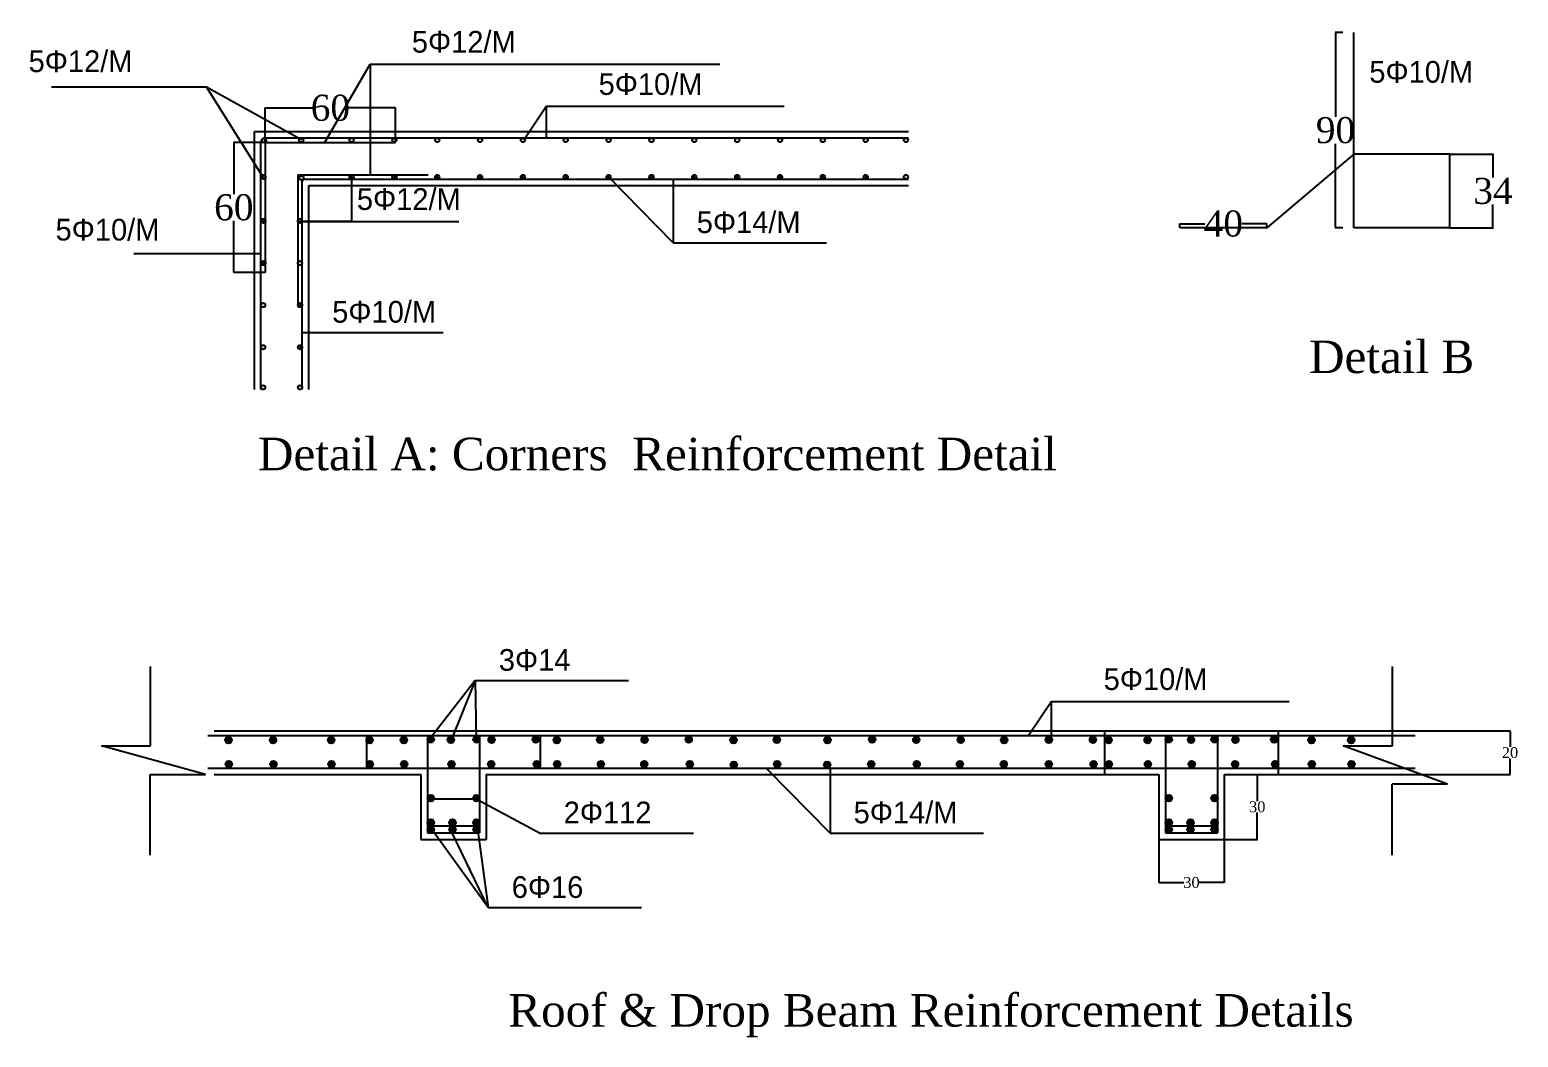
# Model space of a CAD drawing. Header units: millimetres. Extents: x 17020 to 20133, y 9975 to 10827.
# Drawn here: x 19447 to 20133, y 10128 to 10592 of the extents above; entities that cross this region are included whole.
import ezdxf

# ---------------------------------------------------------------- set-up
doc = ezdxf.new("R2010")
doc.units = ezdxf.units.MM
doc.layers.get('0').update_dxf_attribs({"linetype": 'CONTINUOUS'})
doc.layers.get('DEFPOINTS').update_dxf_attribs({"linetype": 'CONTINUOUS'})
doc.styles.get("Standard").update_dxf_attribs({"font": 'times.ttf', "height": 20})
doc.styles.add('STYLE1', font='greekc.shx', dxfattribs={"height": 10})
doc.styles.add('style2', font='times.ttf', dxfattribs={"height": 5})
doc.styles.add('style3', font='times.ttf', dxfattribs={"height": 12})
doc.dimstyles.get("Standard").update_dxf_attribs({"dimtxt": 5, "dimasz": 0.18, "dimexe": 0.18, "dimexo": 0.0625, "dimgap": 0.09, "dimtad": 0, "dimtih": 1, "dimtoh": 1, "dimdec": 0, "dimzin": 0, "dimdsep": 46, "dimtxsty": 'style2', "dimcen": 0.09, "dimadec": 0, "dimazin": 0, "dimtfac": 1, "dimtdec": 0, "dimtofl": 0, "dimtmove": 0, "dimatfit": 3, "dimfxl": 1, "dimtolj": 1, "dimtzin": 0, "dimarcsym": 0})

# ---------------------------------------------------------------- blocks, each defined once
blk = doc.blocks.new('*D4')
at = {"color": 0, "lineweight": -2, "transparency": 16777216}
for p, q in [((20101.54, 10534.44), (20121.72, 10534.44)), ((20121.54, 10534.26), (20121.54, 10523.64)), ((20121.54, 10500.62), (20121.54, 10511.25)), ((20101.54, 10500.44), (20121.72, 10500.44))]:
    blk.add_line(p, q, dxfattribs=at)
at = {"color": 0, "transparency": 16777216}
for points in [[(20121.51, 10534.26), (20121.57, 10534.26), (20121.54, 10534.44)], [(20121.51, 10500.62), (20121.57, 10500.62), (20121.54, 10500.44)]]:
    blk.add_solid(points, dxfattribs=at)
at = {"layer": 'DEFPOINTS', "color": 0, "transparency": 16777216}
for p in [(20101.48, 10534.44), (20101.48, 10500.44), (20121.54, 10500.44)]:
    blk.add_point(p, dxfattribs=at)
at = {"color": 0, "transparency": 16777216, "insert": (20121.54, 10517.44), "char_height": 12, "attachment_point": 5, "style": 'style3'}
blk.add_mtext('\\A1;34', dxfattribs=at)
blk = doc.blocks.new('*D5')
at = {"color": 0, "lineweight": -2, "transparency": 16777216}
for p, q in [((19977.33, 10500.5), (19977.33, 10502.56)), ((19977.51, 10502.38), (19988.84, 10502.38)), ((20017.15, 10502.38), (20005.83, 10502.38)), ((20017.33, 10500.5), (20017.33, 10502.56))]:
    blk.add_line(p, q, dxfattribs=at)
at = {"color": 0, "transparency": 16777216}
for points in [[(19977.51, 10502.41), (19977.51, 10502.35), (19977.33, 10502.38)], [(20017.15, 10502.41), (20017.15, 10502.35), (20017.33, 10502.38)]]:
    blk.add_solid(points, dxfattribs=at)
at = {"layer": 'DEFPOINTS', "color": 0, "transparency": 16777216}
for p in [(19977.33, 10500.44), (20017.33, 10502.38), (20017.33, 10500.44)]:
    blk.add_point(p, dxfattribs=at)
at = {"color": 0, "transparency": 16777216, "insert": (19997.33, 10502.38), "char_height": 12, "attachment_point": 5, "style": 'style3'}
blk.add_mtext('\\A1;40', dxfattribs=at)
blk = doc.blocks.new('*D6')
at = {"color": 0, "lineweight": -2, "transparency": 16777216}
for p, q in [((20052.4, 10590.44), (20048.83, 10590.44)), ((20049.01, 10590.26), (20049.01, 10551.66)), ((20049.01, 10500.62), (20049.01, 10539.23)), ((20052.4, 10500.44), (20048.83, 10500.44))]:
    blk.add_line(p, q, dxfattribs=at)
at = {"color": 0, "transparency": 16777216}
for points in [[(20048.98, 10590.26), (20049.04, 10590.26), (20049.01, 10590.44)], [(20048.98, 10500.62), (20049.04, 10500.62), (20049.01, 10500.44)]]:
    blk.add_solid(points, dxfattribs=at)
at = {"layer": 'DEFPOINTS', "color": 0, "transparency": 16777216}
for p in [(20049.01, 10590.44), (20052.47, 10590.44), (20052.47, 10500.44)]:
    blk.add_point(p, dxfattribs=at)
at = {"color": 0, "transparency": 16777216, "insert": (20049.01, 10545.44), "char_height": 12, "attachment_point": 5, "style": 'style3'}
blk.add_mtext('\\A1;90', dxfattribs=at)
blk = doc.blocks.new('*D13')
at = {"color": 0, "lineweight": -2, "transparency": 16777216}
for p, q in [((19555.98, 10539.94), (19555.98, 10555.91)), ((19556.16, 10555.73), (19577.73, 10555.73)), ((19615.8, 10555.73), (19594.24, 10555.73)), ((19615.98, 10539.94), (19615.98, 10555.91))]:
    blk.add_line(p, q, dxfattribs=at)
at = {"color": 0, "transparency": 16777216}
for points in [[(19556.16, 10555.76), (19556.16, 10555.7), (19555.98, 10555.73)], [(19615.8, 10555.76), (19615.8, 10555.7), (19615.98, 10555.73)]]:
    blk.add_solid(points, dxfattribs=at)
at = {"layer": 'DEFPOINTS', "color": 0, "transparency": 16777216}
for p in [(19615.98, 10555.73), (19555.98, 10539.88), (19615.98, 10539.88)]:
    blk.add_point(p, dxfattribs=at)
at = {"color": 0, "transparency": 16777216, "insert": (19585.98, 10555.73), "char_height": 12, "attachment_point": 5, "style": 'style3'}
blk.add_mtext('\\A1;60', dxfattribs=at)
blk = doc.blocks.new('*D7')
at = {"color": 0, "lineweight": -2, "transparency": 16777216}
for p, q in [((19555.92, 10539.88), (19541.29, 10539.88)), ((19541.47, 10539.7), (19541.47, 10516.07)), ((19541.47, 10480.06), (19541.47, 10503.69)), ((19555.92, 10479.88), (19541.29, 10479.88))]:
    blk.add_line(p, q, dxfattribs=at)
at = {"color": 0, "transparency": 16777216}
for points in [[(19541.44, 10539.7), (19541.5, 10539.7), (19541.47, 10539.88)], [(19541.44, 10480.06), (19541.5, 10480.06), (19541.47, 10479.88)]]:
    blk.add_solid(points, dxfattribs=at)
at = {"layer": 'DEFPOINTS', "color": 0, "transparency": 16777216}
for p in [(19555.98, 10539.88), (19541.47, 10479.88), (19555.98, 10479.88)]:
    blk.add_point(p, dxfattribs=at)
at = {"color": 0, "transparency": 16777216, "insert": (19541.47, 10509.88), "char_height": 12, "attachment_point": 5, "style": 'style3'}
blk.add_mtext('\\A1;60', dxfattribs=at)
blk = doc.blocks.new('*D15')
at = {"color": 0, "lineweight": -2, "transparency": 16777216}
for p, q in [((19967.66, 10218.59), (19967.66, 10198.64)), ((19997.66, 10218.59), (19997.66, 10198.64)), ((19967.84, 10198.82), (19979.16, 10198.82)), ((19997.48, 10198.82), (19986.16, 10198.82))]:
    blk.add_line(p, q, dxfattribs=at)
at = {"color": 0, "transparency": 16777216}
for points in [[(19967.84, 10198.85), (19967.84, 10198.79), (19967.66, 10198.82)], [(19997.48, 10198.85), (19997.48, 10198.79), (19997.66, 10198.82)]]:
    blk.add_solid(points, dxfattribs=at)
at = {"layer": 'DEFPOINTS', "color": 0, "transparency": 16777216}
for p in [(19967.66, 10218.65), (19997.66, 10218.65), (19997.66, 10198.82)]:
    blk.add_point(p, dxfattribs=at)
at = {"color": 0, "transparency": 16777216, "insert": (19982.66, 10198.82), "char_height": 5, "attachment_point": 5, "style": 'style2'}
blk.add_mtext('\\A1;30', dxfattribs=at)
blk = doc.blocks.new('*D16')
at = {"color": 0, "lineweight": -2, "transparency": 16777216}
for p, q in [((19997.72, 10248.65), (20013.13, 10248.65)), ((20012.95, 10248.47), (20012.95, 10236.28)), ((20012.95, 10218.83), (20012.95, 10231.02)), ((19997.72, 10218.65), (20013.13, 10218.65))]:
    blk.add_line(p, q, dxfattribs=at)
at = {"color": 0, "transparency": 16777216}
for points in [[(20012.92, 10248.47), (20012.98, 10248.47), (20012.95, 10248.65)], [(20012.92, 10218.83), (20012.98, 10218.83), (20012.95, 10218.65)]]:
    blk.add_solid(points, dxfattribs=at)
at = {"layer": 'DEFPOINTS', "color": 0, "transparency": 16777216}
for p in [(19997.66, 10248.65), (20012.95, 10248.65), (19997.66, 10218.65)]:
    blk.add_point(p, dxfattribs=at)
at = {"color": 0, "transparency": 16777216, "insert": (20012.95, 10233.65), "char_height": 5, "attachment_point": 5, "style": 'style2'}
blk.add_mtext('\\A1;30', dxfattribs=at)
blk = doc.blocks.new('*D17')
at = {"color": 0, "lineweight": -2, "transparency": 16777216}
for p, q in [((20068.02, 10268.65), (20129.58, 10268.65)), ((20129.4, 10268.47), (20129.4, 10261.28)), ((20129.4, 10248.83), (20129.4, 10256.02)), ((20068.02, 10248.65), (20129.58, 10248.65))]:
    blk.add_line(p, q, dxfattribs=at)
at = {"color": 0, "transparency": 16777216}
for points in [[(20129.37, 10268.47), (20129.43, 10268.47), (20129.4, 10268.65)], [(20129.37, 10248.83), (20129.43, 10248.83), (20129.4, 10248.65)]]:
    blk.add_solid(points, dxfattribs=at)
at = {"layer": 'DEFPOINTS', "color": 0, "transparency": 16777216}
for p in [(20067.95, 10268.65), (20067.95, 10248.65), (20129.4, 10248.65)]:
    blk.add_point(p, dxfattribs=at)
at = {"color": 0, "transparency": 16777216, "insert": (20129.4, 10258.65), "char_height": 5, "attachment_point": 5, "style": 'style2'}
blk.add_mtext('\\A1;20', dxfattribs=at)

msp = doc.modelspace()

# ---------------------------------------------------------------- hatches: boundary and pattern name
h = msp.add_hatch(color=256)
edge = h.paths.add_edge_path()
edge.add_arc((19555.1, 10523.93), 1, 0, 360)
edge = h.paths.add_edge_path()
edge.add_arc((19555.42, 10540.71), 1, 0, 360)
edge = h.paths.add_edge_path()
edge.add_arc((19595.72, 10540.94), 1, 0, 360)
edge = h.paths.add_edge_path()
edge.add_arc((19615.46, 10540.94), 1, 0, 360)
edge = h.paths.add_edge_path()
edge.add_arc((19635.2, 10540.94), 1, 0, 360)
edge = h.paths.add_edge_path()
edge.add_arc((19654.94, 10540.94), 1, 0, 360)
edge = h.paths.add_edge_path()
edge.add_arc((19674.68, 10540.94), 1, 0, 360)
edge = h.paths.add_edge_path()
edge.add_arc((19694.41, 10540.94), 1, 0, 360)
edge = h.paths.add_edge_path()
edge.add_arc((19714.15, 10540.94), 1, 0, 360)
edge = h.paths.add_edge_path()
edge.add_arc((19733.89, 10540.94), 1, 0, 360)
edge = h.paths.add_edge_path()
edge.add_arc((19753.63, 10540.94), 1, 0, 360)
edge = h.paths.add_edge_path()
edge.add_arc((19773.37, 10540.94), 1, 0, 360)
edge = h.paths.add_edge_path()
edge.add_arc((19572.51, 10540.94), 1, 0, 360)
edge = h.paths.add_edge_path()
edge.add_arc((19572.65, 10523.48), 1, 0, 360)
edge = h.paths.add_edge_path()
edge.add_arc((19773.37, 10523.93), 1, 0, 360)
edge = h.paths.add_edge_path()
edge.add_arc((19753.63, 10523.93), 1, 0, 360)
edge = h.paths.add_edge_path()
edge.add_arc((19733.89, 10523.93), 1, 0, 360)
edge = h.paths.add_edge_path()
edge.add_arc((19714.15, 10523.93), 1, 0, 360)
edge = h.paths.add_edge_path()
edge.add_arc((19694.41, 10523.93), 1, 0, 360)
edge = h.paths.add_edge_path()
edge.add_arc((19674.68, 10523.93), 1, 0, 360)
edge = h.paths.add_edge_path()
edge.add_arc((19654.94, 10523.93), 1, 0, 360)
edge = h.paths.add_edge_path()
edge.add_arc((19635.2, 10523.93), 1, 0, 360)
edge = h.paths.add_edge_path()
edge.add_arc((19615.46, 10523.93), 1, 0, 360)
edge = h.paths.add_edge_path()
edge.add_arc((19595.72, 10523.93), 1, 0, 360)
edge = h.paths.add_edge_path()
edge.add_arc((19571.93, 10503.69), 1, 0, 360)
edge = h.paths.add_edge_path()
edge.add_arc((19571.93, 10484.28), 1, 0, 360)
edge = h.paths.add_edge_path()
edge.add_arc((19555, 10464.87), 1, 0, 360)
edge = h.paths.add_edge_path()
edge.add_arc((19555, 10445.46), 1, 0, 360)
edge = h.paths.add_edge_path()
edge.add_arc((19555, 10426.94), 1, 0, 360)
edge = h.paths.add_edge_path()
edge.add_arc((19571.98, 10426.94), 1, 0, 360)
edge = h.paths.add_edge_path()
edge.add_arc((19571.98, 10445.46), 1, 0, 360)
edge = h.paths.add_edge_path()
edge.add_arc((19571.98, 10464.87), 1, 0, 360)
edge = h.paths.add_edge_path()
edge.add_arc((19555.11, 10484.28), 1, 0, 360)
edge = h.paths.add_edge_path()
edge.add_arc((19555.11, 10503.69), 1, 0, 360)
h = msp.add_hatch(color=256)
edge = h.paths.add_edge_path()
edge.add_arc((19793.11, 10540.94), 1, 0, 360)
edge = h.paths.add_edge_path()
edge.add_arc((19812.84, 10540.94), 1, 0, 360)
edge = h.paths.add_edge_path()
edge.add_arc((19832.58, 10540.94), 1, 0, 360)
edge = h.paths.add_edge_path()
edge.add_arc((19851.12, 10540.94), 1, 0, 360)
edge = h.paths.add_edge_path()
edge.add_arc((19851.12, 10523.93), 1, 0, 360)
edge = h.paths.add_edge_path()
edge.add_arc((19832.58, 10523.93), 1, 0, 360)
edge = h.paths.add_edge_path()
edge.add_arc((19812.84, 10523.93), 1, 0, 360)
edge = h.paths.add_edge_path()
edge.add_arc((19793.11, 10523.93), 1, 0, 360)
h = msp.add_hatch(color=256)
edge = h.paths.add_edge_path()
edge.add_arc((19539.03, 10264.34), 1.5, 0, 360)
h = msp.add_hatch(color=256)
edge = h.paths.add_edge_path()
edge.add_arc((19559.55, 10264.34), 1.5, 0, 360)
h = msp.add_hatch(color=256)
edge = h.paths.add_edge_path()
edge.add_arc((19586.36, 10264.34), 1.5, 0, 360)
h = msp.add_hatch(color=256)
edge = h.paths.add_edge_path()
edge.add_arc((19604.06, 10264.34), 1.5, 0, 360)
h = msp.add_hatch(color=256)
edge = h.paths.add_edge_path()
edge.add_arc((19619.81, 10264.34), 1.5, 0, 360)
h = msp.add_hatch(color=256)
edge = h.paths.add_edge_path()
edge.add_arc((19632.24, 10264.77), 1.5, 0, 360)
h = msp.add_hatch(color=256)
edge = h.paths.add_edge_path()
edge.add_arc((19641.46, 10264.5), 1.5, 0, 360)
h = msp.add_hatch(color=256)
edge = h.paths.add_edge_path()
edge.add_arc((19653.23, 10264.77), 1.5, 0, 360)
h = msp.add_hatch(color=256)
edge = h.paths.add_edge_path()
edge.add_arc((19660.24, 10264.5), 1.5, 0, 360)
h = msp.add_hatch(color=256)
edge = h.paths.add_edge_path()
edge.add_arc((19680.55, 10264.66), 1.5, 0, 360)
h = msp.add_hatch(color=256)
edge = h.paths.add_edge_path()
edge.add_arc((19690.3, 10264.34), 1.5, 0, 360)
h = msp.add_hatch(color=256)
edge = h.paths.add_edge_path()
edge.add_arc((19710.29, 10264.5), 1.5, 0, 360)
h = msp.add_hatch(color=256)
edge = h.paths.add_edge_path()
edge.add_arc((19730.73, 10264.5), 1.5, 0, 360)
h = msp.add_hatch(color=256)
edge = h.paths.add_edge_path()
edge.add_arc((19751.04, 10264.66), 1.5, 0, 360)
h = msp.add_hatch(color=256)
edge = h.paths.add_edge_path()
edge.add_arc((19771.67, 10264.34), 1.5, 0, 360)
h = msp.add_hatch(color=256)
edge = h.paths.add_edge_path()
edge.add_arc((19791.66, 10264.5), 1.5, 0, 360)
h = msp.add_hatch(color=256)
edge = h.paths.add_edge_path()
edge.add_arc((19814.96, 10264.34), 1.5, 0, 360)
h = msp.add_hatch(color=256)
edge = h.paths.add_edge_path()
edge.add_arc((19835.59, 10264.66), 1.5, 0, 360)
h = msp.add_hatch(color=256)
edge = h.paths.add_edge_path()
edge.add_arc((19855.9, 10264.5), 1.5, 0, 360)
h = msp.add_hatch(color=256)
edge = h.paths.add_edge_path()
edge.add_arc((19876.34, 10264.5), 1.5, 0, 360)
h = msp.add_hatch(color=256)
edge = h.paths.add_edge_path()
edge.add_arc((19896.33, 10264.34), 1.5, 0, 360)
h = msp.add_hatch(color=256)
edge = h.paths.add_edge_path()
edge.add_arc((19916.96, 10264.5), 1.5, 0, 360)
h = msp.add_hatch(color=256)
edge = h.paths.add_edge_path()
edge.add_arc((19937.27, 10264.5), 1.5, 0, 360)
h = msp.add_hatch(color=256)
edge = h.paths.add_edge_path()
edge.add_arc((19944.49, 10264.34), 1.5, 0, 360)
h = msp.add_hatch(color=256)
edge = h.paths.add_edge_path()
edge.add_arc((19962.46, 10264.34), 1.5, 0, 360)
h = msp.add_hatch(color=256)
edge = h.paths.add_edge_path()
edge.add_arc((19972.24, 10264.77), 1.5, 0, 360)
h = msp.add_hatch(color=256)
edge = h.paths.add_edge_path()
edge.add_arc((19982.45, 10264.5), 1.5, 0, 360)
h = msp.add_hatch(color=256)
edge = h.paths.add_edge_path()
edge.add_arc((19993.23, 10264.77), 1.5, 0, 360)
h = msp.add_hatch(color=256)
edge = h.paths.add_edge_path()
edge.add_arc((20002.89, 10264.5), 1.5, 0, 360)
h = msp.add_hatch(color=256)
edge = h.paths.add_edge_path()
edge.add_arc((20020.71, 10264.66), 1.5, 0, 360)
h = msp.add_hatch(color=256)
edge = h.paths.add_edge_path()
edge.add_arc((20037.97, 10264.34), 1.5, 0, 360)
h = msp.add_hatch(color=256)
edge = h.paths.add_edge_path()
edge.add_arc((20056.22, 10264.34), 1.5, 0, 360)
h = msp.add_hatch(color=256)
edge = h.paths.add_edge_path()
edge.add_arc((19539.19, 10253.32), 1.5, 0, 360)
h = msp.add_hatch(color=256)
edge = h.paths.add_edge_path()
edge.add_arc((19559.71, 10253.32), 1.5, 0, 360)
h = msp.add_hatch(color=256)
edge = h.paths.add_edge_path()
edge.add_arc((19586.52, 10253.32), 1.5, 0, 360)
h = msp.add_hatch(color=256)
edge = h.paths.add_edge_path()
edge.add_arc((19604.21, 10253.32), 1.5, 0, 360)
h = msp.add_hatch(color=256)
edge = h.paths.add_edge_path()
edge.add_arc((19619.97, 10253.32), 1.5, 0, 360)
h = msp.add_hatch(color=256)
edge = h.paths.add_edge_path()
edge.add_arc((19641.78, 10253.32), 1.5, 0, 360)
h = msp.add_hatch(color=256)
edge = h.paths.add_edge_path()
edge.add_arc((19660.08, 10253.32), 1.5, 0, 360)
h = msp.add_hatch(color=256)
edge = h.paths.add_edge_path()
edge.add_arc((19681.03, 10253.32), 1.5, 0, 360)
h = msp.add_hatch(color=256)
edge = h.paths.add_edge_path()
edge.add_arc((19690.46, 10253.32), 1.5, 0, 360)
h = msp.add_hatch(color=256)
edge = h.paths.add_edge_path()
edge.add_arc((19710.61, 10253.32), 1.5, 0, 360)
h = msp.add_hatch(color=256)
edge = h.paths.add_edge_path()
edge.add_arc((19730.57, 10253.32), 1.5, 0, 360)
h = msp.add_hatch(color=256)
edge = h.paths.add_edge_path()
edge.add_arc((19751.52, 10253.32), 1.5, 0, 360)
h = msp.add_hatch(color=256)
edge = h.paths.add_edge_path()
edge.add_arc((19771.83, 10253.01), 1.5, 0, 360)
h = msp.add_hatch(color=256)
edge = h.paths.add_edge_path()
edge.add_arc((19791.82, 10253.32), 1.5, 0, 360)
h = msp.add_hatch(color=256)
edge = h.paths.add_edge_path()
edge.add_arc((19814.8, 10253.01), 1.5, 0, 360)
h = msp.add_hatch(color=256)
edge = h.paths.add_edge_path()
edge.add_arc((19835.11, 10253.32), 1.5, 0, 360)
h = msp.add_hatch(color=256)
edge = h.paths.add_edge_path()
edge.add_arc((19856.06, 10253.32), 1.5, 0, 360)
h = msp.add_hatch(color=256)
edge = h.paths.add_edge_path()
edge.add_arc((19876.02, 10253.32), 1.5, 0, 360)
h = msp.add_hatch(color=256)
edge = h.paths.add_edge_path()
edge.add_arc((19896.17, 10253.32), 1.5, 0, 360)
h = msp.add_hatch(color=256)
edge = h.paths.add_edge_path()
edge.add_arc((19916.96, 10253.32), 1.5, 0, 360)
h = msp.add_hatch(color=256)
edge = h.paths.add_edge_path()
edge.add_arc((19937.59, 10253.32), 1.5, 0, 360)
h = msp.add_hatch(color=256)
edge = h.paths.add_edge_path()
edge.add_arc((19944.65, 10253.32), 1.5, 0, 360)
h = msp.add_hatch(color=256)
edge = h.paths.add_edge_path()
edge.add_arc((19962.62, 10253.32), 1.5, 0, 360)
h = msp.add_hatch(color=256)
edge = h.paths.add_edge_path()
edge.add_arc((19982.77, 10253.32), 1.5, 0, 360)
h = msp.add_hatch(color=256)
edge = h.paths.add_edge_path()
edge.add_arc((20002.73, 10253.32), 1.5, 0, 360)
h = msp.add_hatch(color=256)
edge = h.paths.add_edge_path()
edge.add_arc((20021.19, 10253.32), 1.5, 0, 360)
h = msp.add_hatch(color=256)
edge = h.paths.add_edge_path()
edge.add_arc((20038.13, 10253.32), 1.5, 0, 360)
h = msp.add_hatch(color=256)
edge = h.paths.add_edge_path()
edge.add_arc((20056.38, 10253.32), 1.5, 0, 360)
h = msp.add_hatch(color=256)
edge = h.paths.add_edge_path()
edge.add_arc((19632.24, 10237.66), 1.5, 0, 360)
h = msp.add_hatch(color=256)
edge = h.paths.add_edge_path()
edge.add_arc((19653.23, 10237.66), 1.5, 0, 360)
h = msp.add_hatch(color=256)
edge = h.paths.add_edge_path()
edge.add_arc((19972.24, 10237.66), 1.5, 0, 360)
h = msp.add_hatch(color=256)
edge = h.paths.add_edge_path()
edge.add_arc((19993.23, 10237.66), 1.5, 0, 360)
h = msp.add_hatch(color=256)
edge = h.paths.add_edge_path()
edge.add_arc((19632.25, 10226.51), 1.5, 0, 360)
h = msp.add_hatch(color=256)
edge = h.paths.add_edge_path()
edge.add_arc((19632.25, 10223.27), 1.5, 0, 360)
h = msp.add_hatch(color=256)
edge = h.paths.add_edge_path()
edge.add_arc((19642.19, 10226.51), 1.5, 0, 360)
h = msp.add_hatch(color=256)
edge = h.paths.add_edge_path()
edge.add_arc((19642.19, 10223.27), 1.5, 0, 360)
h = msp.add_hatch(color=256)
edge = h.paths.add_edge_path()
edge.add_arc((19653.23, 10226.51), 1.5, 0, 360)
h = msp.add_hatch(color=256)
edge = h.paths.add_edge_path()
edge.add_arc((19653.23, 10223.27), 1.5, 0, 360)
h = msp.add_hatch(color=256)
edge = h.paths.add_edge_path()
edge.add_arc((19972.25, 10226.51), 1.5, 0, 360)
h = msp.add_hatch(color=256)
edge = h.paths.add_edge_path()
edge.add_arc((19972.25, 10223.27), 1.5, 0, 360)
h = msp.add_hatch(color=256)
edge = h.paths.add_edge_path()
edge.add_arc((19982.19, 10226.51), 1.5, 0, 360)
h = msp.add_hatch(color=256)
edge = h.paths.add_edge_path()
edge.add_arc((19982.19, 10223.27), 1.5, 0, 360)
h = msp.add_hatch(color=256)
edge = h.paths.add_edge_path()
edge.add_arc((19993.23, 10226.51), 1.5, 0, 360)
h = msp.add_hatch(color=256)
edge = h.paths.add_edge_path()
edge.add_arc((19993.23, 10223.27), 1.5, 0, 360)

# ---------------------------------------------------------------- linework, layer by layer
at = {"color": 1}
for p, q in [((20057.47, 10500.44), (20057.47, 10590.44)), ((20101.48, 10534.44), (20057.47, 10534.44)), ((20101.48, 10534.44), (20101.48, 10500.44)), ((20017.33, 10500.44), (19977.33, 10500.44)), ((20101.48, 10500.44), (20057.47, 10500.44))]:
    msp.add_line(p, q, dxfattribs=at)
for p, q in [((19583.31, 10539.72), (19604.29, 10575.93)), ((19604.29, 10575.93), (19765.43, 10575.93)), ((19604.29, 10575.93), (19604.29, 10524.97)), ((19528.87, 10565.28), (19457.46, 10565.28)), ((19528.87, 10565.28), (19555.04, 10523.76)), ((19572.59, 10540.98), (19528.87, 10565.28)), ((19685.51, 10556.5), (19795, 10556.5)), ((19685.51, 10542), (19685.51, 10556.5)), ((19550.98, 10544.93), (19852.32, 10544.93)), ((19550.98, 10426.05), (19550.98, 10544.93)), ((19553.98, 10426.05), (19553.98, 10539.93)), ((19555.98, 10541.93), (19852.32, 10541.93)), ((19555.98, 10539.88), (19555.98, 10479.88)), ((19555.98, 10539.88), (19615.98, 10539.88)), ((19570.98, 10524.93), (19570.98, 10464.93)), ((19570.98, 10524.93), (19630.98, 10524.93)), ((19572.98, 10426.05), (19572.98, 10521.93)), ((19573.98, 10522.93), (19852.32, 10522.93)), ((19575.98, 10426.05), (19575.98, 10519.93)), ((19575.98, 10519.93), (19852.32, 10519.93)), ((19595.72, 10523.93), (19595.72, 10503.43)), ((19743.88, 10522.95), (19743.88, 10493.6)), ((19571.36, 10503.43), (19645.2, 10503.43)), ((19595.72, 10503.43), (19571.36, 10503.43)), ((19743.88, 10493.6), (19814.51, 10493.6)), ((19495.37, 10488.62), (19554.07, 10488.62)), ((19572.93, 10452.26), (19637.97, 10452.26)), ((19652.7, 10291.88), (19723.32, 10291.88)), ((19918.17, 10282.27), (20027.66, 10282.27)), ((19918.17, 10264.85), (19918.17, 10282.27)), ((19532.43, 10268.65), (19682.66, 10268.65)), ((19532.43, 10268.65), (20067.95, 10268.65)), ((20022.66, 10268.65), (20022.66, 10248.65)), ((19532.43, 10248.65), (19627.66, 10248.65)), ((19602.66, 10248.65), (19627.66, 10248.65)), ((19657.66, 10248.65), (19967.66, 10248.65)), ((19657.66, 10248.65), (19682.66, 10248.65)), ((19816.16, 10250.96), (19816.16, 10221.61)), ((19997.66, 10248.65), (20067.95, 10248.65)), ((19627.66, 10218.65), (19657.66, 10218.65)), ((19630.66, 10221.65), (19654.66, 10221.65)), ((19653.84, 10222.44), (19658.65, 10187.22)), ((19682.6, 10221.61), (19753.22, 10221.61)), ((19816.16, 10221.61), (19886.78, 10221.61)), ((19967.66, 10218.65), (19997.66, 10218.65)), ((19970.66, 10221.65), (19994.66, 10221.65)), ((19972.66, 10218.65), (19992.66, 10218.65)), ((19658.65, 10187.22), (19729.27, 10187.22))]:
    msp.add_line(p, q)
at = {"color": 7}
for p, q in [((19685.51, 10556.5), (19675.12, 10540.96)), ((20057.47, 10534.44), (20017.33, 10500.44)), ((19743.88, 10493.6), (19714.15, 10523.93)), ((19503.17, 10261.86), (19503.17, 10298.37)), ((20075.25, 10261.86), (20075.25, 10298.37)), ((19652.7, 10291.88), (19632.01, 10265.17)), ((19652.7, 10291.88), (19641.56, 10264.43)), ((19652.7, 10291.88), (19653.08, 10264.92)), ((19918.17, 10282.27), (19907.78, 10266.73)), ((20085.69, 10266.37), (19529.47, 10266.37)), ((19602.66, 10266.37), (19602.66, 10251.37)), ((19630.66, 10266.37), (19630.66, 10221.65)), ((19654.66, 10266.37), (19654.66, 10221.65)), ((19682.66, 10266.37), (19682.66, 10251.37)), ((19942.66, 10268.65), (19942.66, 10248.65)), ((19970.66, 10266.37), (19970.66, 10221.65)), ((19994.66, 10266.37), (19994.66, 10221.65)), ((19528.39, 10248.56), (19480.52, 10261.86)), ((19480.52, 10261.86), (19503.17, 10261.86)), ((20100.64, 10244.18), (20052.61, 10261.86)), ((20052.61, 10261.86), (20075.25, 10261.86)), ((20085.69, 10251.37), (19529.47, 10251.37)), ((19502.97, 10211.46), (19502.97, 10248.56)), ((19502.97, 10248.56), (19528.39, 10248.56)), ((19627.66, 10248.65), (19627.66, 10218.65)), ((19657.66, 10248.65), (19657.66, 10218.65)), ((19816.16, 10221.61), (19787.15, 10251.01)), ((19967.66, 10248.65), (19967.66, 10218.65)), ((19997.66, 10248.65), (19997.66, 10218.65)), ((20075.05, 10211.46), (20075.05, 10244.18)), ((20100.64, 10244.18), (20075.05, 10244.18)), ((19632.03, 10237.37), (19653.1, 10237.37)), ((19653.1, 10237.37), (19682.6, 10221.61)), ((19630.66, 10224.95), (19654.66, 10224.95)), ((19970.66, 10224.95), (19994.66, 10224.95)), ((19658.65, 10187.22), (19632.76, 10223.17)), ((19658.65, 10187.22), (19642.08, 10221.7))]:
    msp.add_line(p, q, dxfattribs=at)
for centre, radius in [((19555.42, 10540.71), 1), ((19572.51, 10540.94), 1), ((19595.72, 10540.94), 1), ((19615.46, 10540.94), 1), ((19635.2, 10540.94), 1), ((19654.94, 10540.94), 1), ((19674.68, 10540.94), 1), ((19694.41, 10540.94), 1), ((19714.15, 10540.94), 1), ((19733.89, 10540.94), 1), ((19753.63, 10540.94), 1), ((19773.37, 10540.94), 1), ((19793.11, 10540.94), 1), ((19812.84, 10540.94), 1), ((19832.58, 10540.94), 1), ((19851.12, 10540.94), 1), ((19555.1, 10523.93), 1), ((19572.65, 10523.48), 1), ((19595.72, 10523.93), 1), ((19615.46, 10523.93), 1), ((19635.2, 10523.93), 1), ((19654.94, 10523.93), 1), ((19674.68, 10523.93), 1), ((19694.41, 10523.93), 1), ((19714.15, 10523.93), 1), ((19733.89, 10523.93), 1), ((19753.63, 10523.93), 1), ((19773.37, 10523.93), 1), ((19793.11, 10523.93), 1), ((19812.84, 10523.93), 1), ((19832.58, 10523.93), 1), ((19851.12, 10523.93), 1), ((19555.11, 10503.69), 1), ((19571.93, 10503.69), 1), ((19555.11, 10484.28), 1), ((19571.93, 10484.28), 1), ((19555, 10464.87), 1), ((19571.98, 10464.87), 1), ((19555, 10445.46), 1), ((19571.98, 10445.46), 1), ((19555, 10426.94), 1), ((19571.98, 10426.94), 1), ((19539.03, 10264.34), 1.5), ((19559.55, 10264.34), 1.5), ((19586.36, 10264.34), 1.5), ((19604.06, 10264.34), 1.5), ((19619.81, 10264.34), 1.5), ((19632.24, 10264.77), 1.5), ((19641.46, 10264.5), 1.5), ((19653.23, 10264.77), 1.5), ((19660.24, 10264.5), 1.5), ((19680.55, 10264.66), 1.5), ((19690.3, 10264.34), 1.5), ((19710.29, 10264.5), 1.5), ((19730.73, 10264.5), 1.5), ((19751.04, 10264.66), 1.5), ((19771.67, 10264.34), 1.5), ((19791.66, 10264.5), 1.5), ((19814.96, 10264.34), 1.5), ((19835.59, 10264.66), 1.5), ((19855.9, 10264.5), 1.5), ((19876.34, 10264.5), 1.5), ((19896.33, 10264.34), 1.5), ((19916.96, 10264.5), 1.5), ((19937.27, 10264.5), 1.5), ((19944.49, 10264.34), 1.5), ((19962.46, 10264.34), 1.5), ((19972.24, 10264.77), 1.5), ((19982.45, 10264.5), 1.5), ((19993.23, 10264.77), 1.5), ((20002.89, 10264.5), 1.5), ((20020.71, 10264.66), 1.5), ((20037.97, 10264.34), 1.5), ((20056.22, 10264.34), 1.5), ((19539.19, 10253.32), 1.5), ((19559.71, 10253.32), 1.5), ((19586.52, 10253.32), 1.5), ((19604.21, 10253.32), 1.5), ((19619.97, 10253.32), 1.5), ((19641.78, 10253.32), 1.5), ((19660.08, 10253.32), 1.5), ((19681.03, 10253.32), 1.5), ((19690.46, 10253.32), 1.5), ((19710.61, 10253.32), 1.5), ((19730.57, 10253.32), 1.5), ((19751.52, 10253.32), 1.5), ((19771.83, 10253.01), 1.5), ((19791.82, 10253.32), 1.5), ((19814.8, 10253.01), 1.5), ((19835.11, 10253.32), 1.5), ((19856.06, 10253.32), 1.5), ((19876.02, 10253.32), 1.5), ((19896.17, 10253.32), 1.5), ((19916.96, 10253.32), 1.5), ((19937.59, 10253.32), 1.5), ((19944.65, 10253.32), 1.5), ((19962.62, 10253.32), 1.5), ((19982.77, 10253.32), 1.5), ((20002.73, 10253.32), 1.5), ((20021.19, 10253.32), 1.5), ((20038.13, 10253.32), 1.5), ((20056.38, 10253.32), 1.5), ((19632.24, 10237.66), 1.5), ((19653.23, 10237.66), 1.5), ((19972.24, 10237.66), 1.5), ((19993.23, 10237.66), 1.5), ((19632.25, 10226.51), 1.5), ((19632.25, 10223.27), 1.5), ((19642.19, 10226.51), 1.5), ((19642.19, 10223.27), 1.5), ((19653.23, 10226.51), 1.5), ((19653.23, 10223.27), 1.5), ((19972.25, 10226.51), 1.5), ((19972.25, 10223.27), 1.5), ((19982.19, 10226.51), 1.5), ((19982.19, 10223.27), 1.5), ((19993.23, 10226.51), 1.5), ((19993.23, 10223.27), 1.5)]:
    msp.add_circle(centre, radius)
for centre, radius in [((19555.98, 10539.93), 2), ((19573.98, 10521.93), 1)]:
    msp.add_arc(centre, radius, 90, 180)
for p in [(19595.72, 10523.93), (19615.46, 10523.93), (19635.2, 10523.93), (19654.94, 10523.93), (19674.68, 10523.93), (19694.41, 10523.93), (19714.15, 10523.93), (19733.89, 10523.93), (19753.63, 10523.93), (19773.37, 10523.93), (19793.11, 10523.93), (19812.84, 10523.93), (19832.58, 10523.93), (19555.11, 10503.69), (19555.11, 10484.28), (19571.98, 10464.87), (19571.98, 10445.46)]:
    msp.add_point(p)

# ---------------------------------------------------------------- texts
at = {"style": 'STYLE1'}
for s, p in [('5F12/M', (19623.5, 10581.23)), ('5F12/M', (19446.95, 10572.25)), ('5F10/M', (20064.59, 10567.37)), ('5F10/M', (19709.54, 10561.75)), ('5F12/M', (19598.19, 10508.74)), ('5F10/M', (19459.37, 10494.64)), ('5F14/M', (19754.74, 10498.08)), ('5F10/M', (19586.82, 10456.79)), ('3F14', (19663.56, 10296.37)), ('5F10/M', (19942.2, 10287.52)), ('2F112', (19693.46, 10226.1)), ('5F14/M', (19827.02, 10226.1)), ('6F16', (19669.51, 10191.7))]:
    msp.add_text(s, height=10, dxfattribs=at).set_placement(p)
for s, p in [('Detail B', (20036.8, 10433.57)), ('Detail A: Corners  Reinforcement Detail', (19552.61, 10388.78)), ('Roof & Drop Beam Reinforcement Details', (19667.92, 10132.38))]:
    msp.add_text(s, height=15).set_placement(p)

# ---------------------------------------------------------------- dimensions: what is measured, and where the dimension line sits
at = {"color": 7}
for p1, p2, distance, picture, middle in [((20052.47, 10500.44), (20052.47, 10590.44), 3.45, '*D6', (20049.01, 10545.44)), ((20101.48, 10534.44), (20101.48, 10500.44), 20.06, '*D4', (20121.54, 10517.44)), ((19977.33, 10500.44), (20017.33, 10500.44), 1.94, '*D5', (19997.33, 10502.38))]:
    dim = msp.add_aligned_dim(p1=p1, p2=p2, distance=distance, dimstyle='Standard', override={"dimtxsty": 'style3'}, dxfattribs=at)
    dim.commit()
    dim.dimension.update_dxf_attribs({"geometry": picture, "text_midpoint": middle})
dim = msp.add_linear_dim(base=(19615.98, 10555.73), p1=(19555.98, 10539.88), p2=(19615.98, 10539.88), dimstyle='Standard', override={"dimtxsty": 'style3'}, dxfattribs=at)
dim.commit()
dim.dimension.update_dxf_attribs({"geometry": '*D13', "text_midpoint": (19585.98, 10555.73)})
dim = msp.add_linear_dim(base=(19541.47, 10479.88), p1=(19555.98, 10539.88), p2=(19555.98, 10479.88), angle=90, dimstyle='Standard', override={"dimtxsty": 'style3'}, dxfattribs=at)
dim.commit()
dim.dimension.update_dxf_attribs({"geometry": '*D7', "text_midpoint": (19541.47, 10509.88)})
for base, p1, p2, picture, middle in [((20129.4, 10248.65), (20067.95, 10268.65), (20067.95, 10248.65), '*D17', (20129.4, 10258.65)), ((20012.95, 10248.65), (19997.66, 10218.65), (19997.66, 10248.65), '*D16', (20012.95, 10233.65))]:
    dim = msp.add_linear_dim(base=base, p1=p1, p2=p2, angle=90, dimstyle='Standard', dxfattribs=at)
    dim.commit()
    dim.dimension.update_dxf_attribs({"geometry": picture, "text_midpoint": middle})
dim = msp.add_linear_dim(base=(19997.66, 10198.82), p1=(19967.66, 10218.65), p2=(19997.66, 10218.65), dimstyle='Standard', dxfattribs=at)
dim.commit()
dim.dimension.update_dxf_attribs({"geometry": '*D15', "text_midpoint": (19982.66, 10198.82)})

doc.saveas('drawing.dxf')
